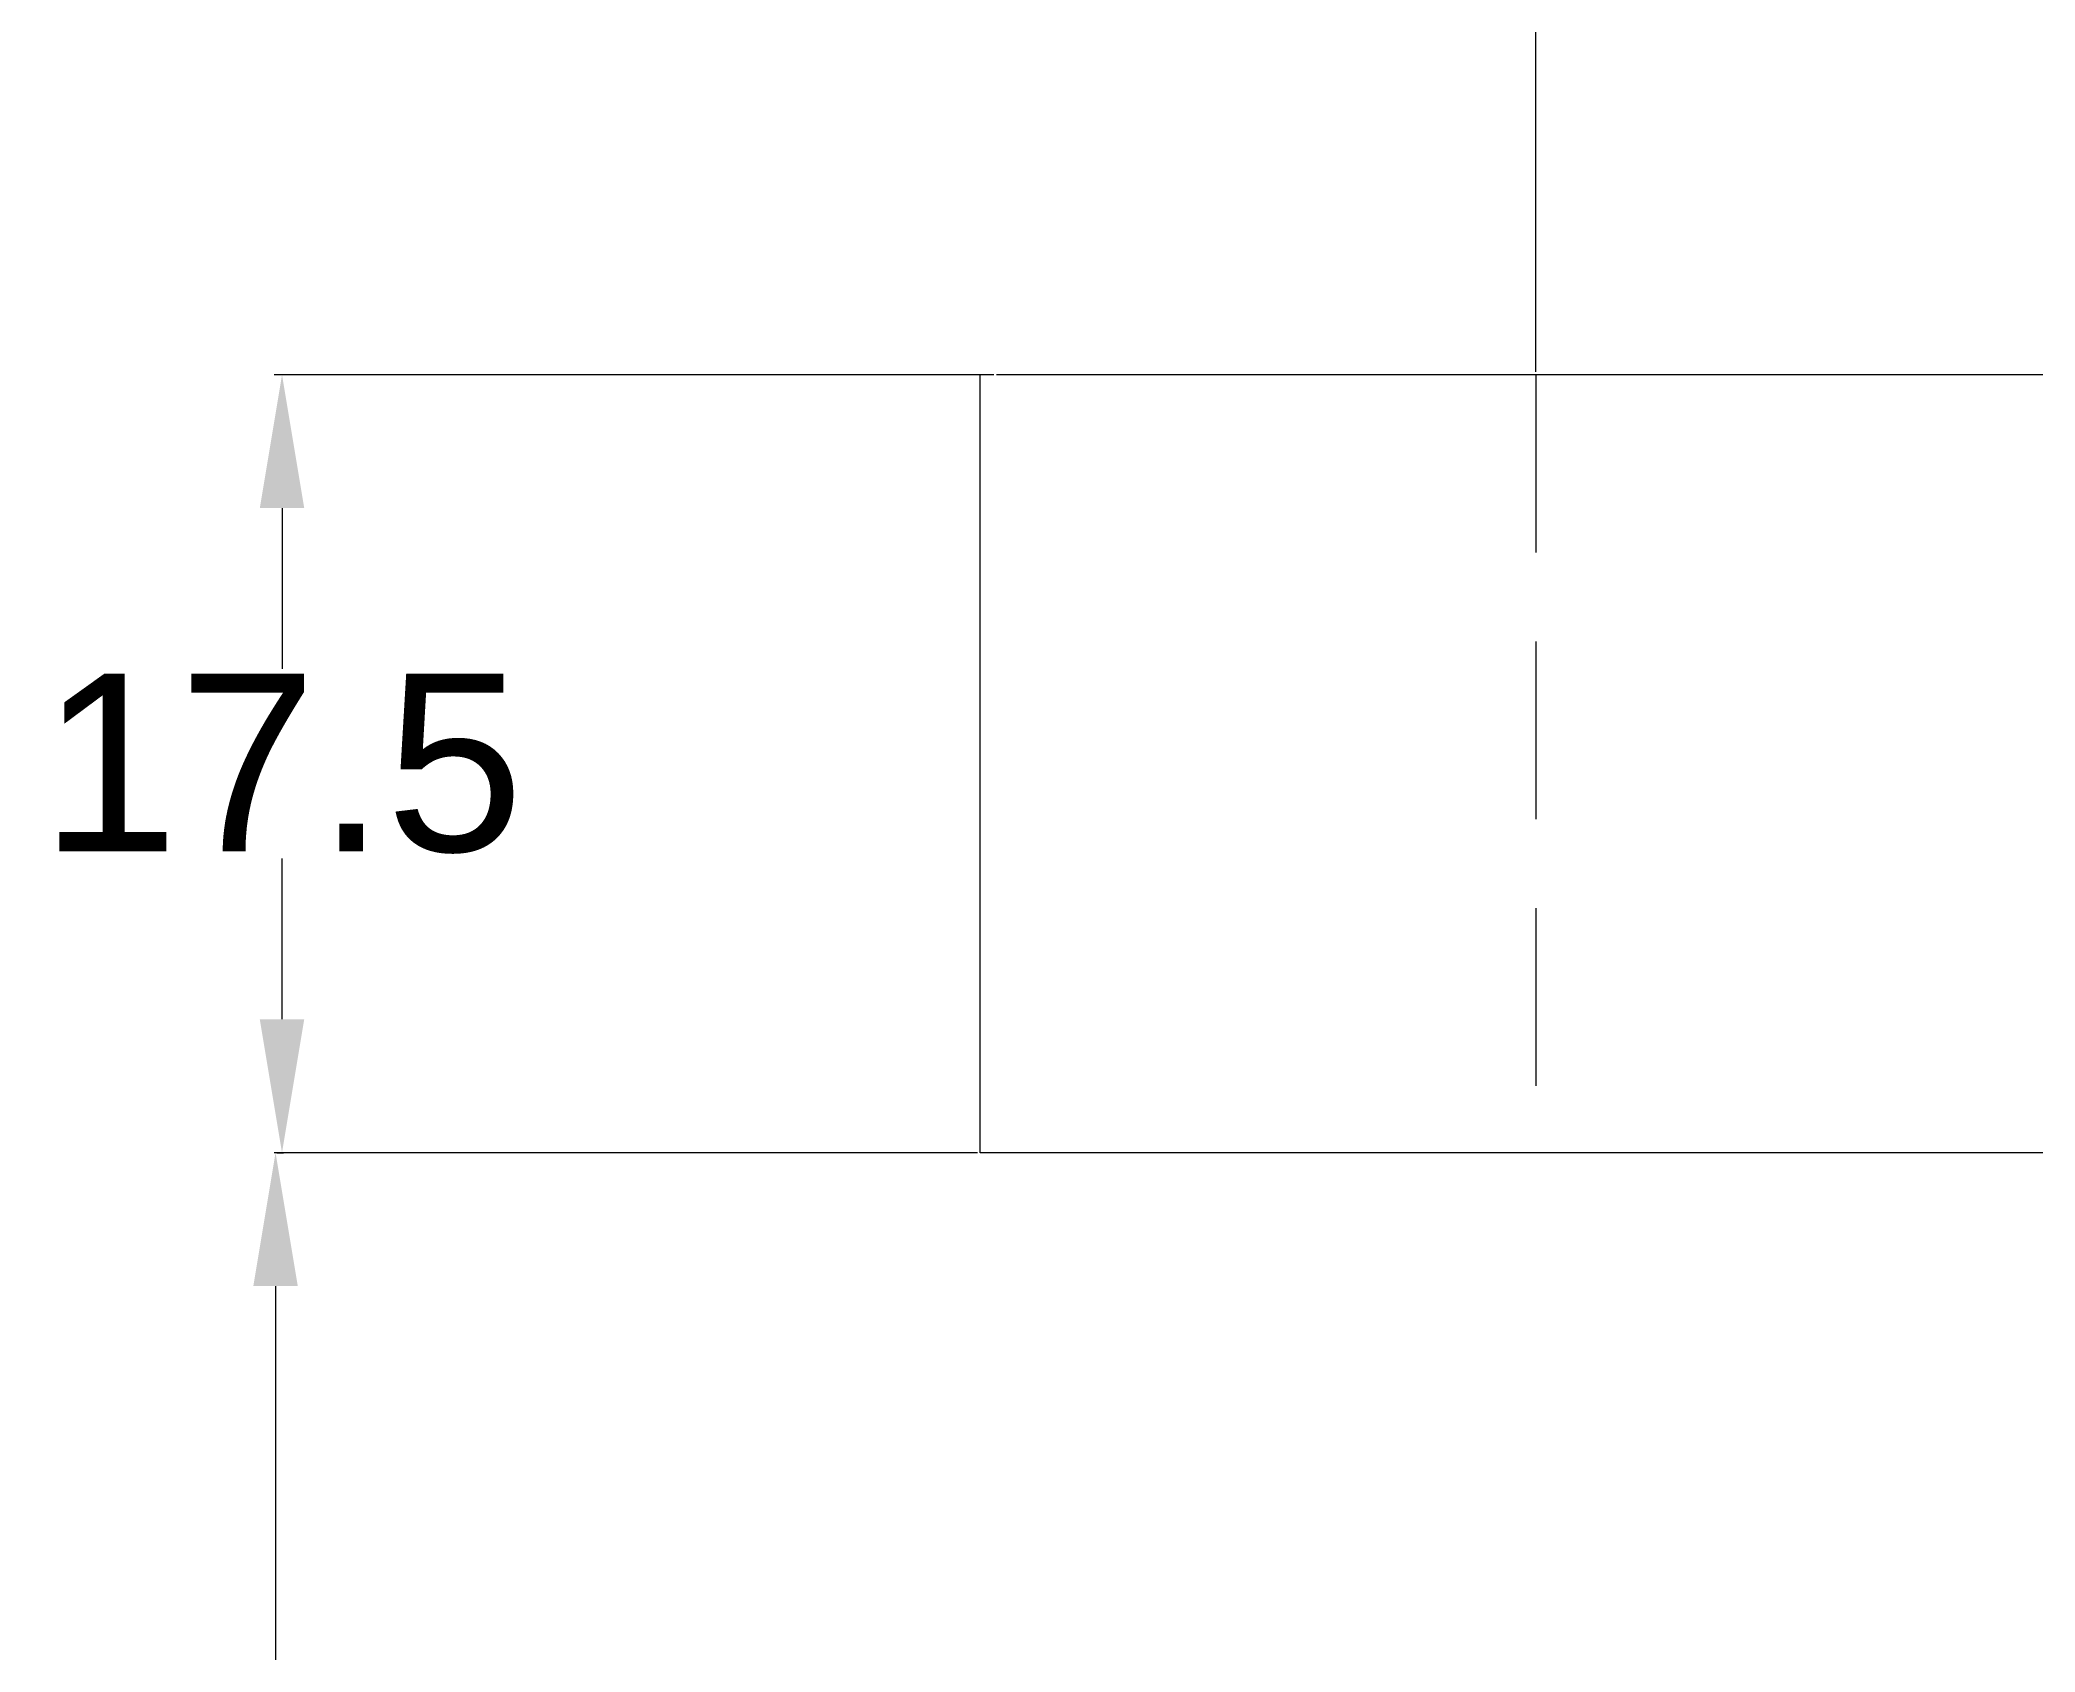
# Model space of a CAD drawing. Header units: millimetres. Extents: x 372 to 874, y 279 to 514.
# Drawn here: x 575.96 to 620.84, y 426.56 to 462.82 of the extents above; entities that cross this region are included whole.
import ezdxf

# ---------------------------------------------------------------- set-up
doc = ezdxf.new("R2010")
doc.units = ezdxf.units.MM
doc.header["$MEASUREMENT"] = 0
doc.linetypes.add('DASHED', pattern=[0.75, 0.5, -0.25])
doc.styles.get("Standard").update_dxf_attribs({"font": 'arial.ttf', "height": 4})
doc.dimstyles.get("Standard").update_dxf_attribs({"dimtxt": 0.18, "dimasz": 3, "dimexe": 0.18, "dimexo": 0.0625, "dimgap": 0.09, "dimtad": 0, "dimtih": 1, "dimtoh": 1, "dimdec": 1, "dimzin": 0, "dimdsep": 46, "dimtxsty": 'Standard', "dimcen": 0.09, "dimadec": 0, "dimazin": 0, "dimtfac": 1, "dimtdec": 1, "dimtofl": 0, "dimtmove": 0, "dimatfit": 3, "dimfxl": 1, "dimtolj": 1, "dimtzin": 0, "dimarcsym": 0})

# ---------------------------------------------------------------- blocks, each defined once
blk = doc.blocks.new('*D16')
at = {"color": 0, "lineweight": -2, "transparency": 16777216}
for p, q in [((597.421, 455.293), (581.229, 455.293)), ((581.409, 452.293), (581.409, 448.675)), ((581.409, 440.793), (581.409, 444.411)), ((597.051, 437.793), (581.229, 437.793))]:
    blk.add_line(p, q, dxfattribs=at)
at = {"color": 0, "transparency": 16777216}
for points in [[(580.909, 452.293), (581.909, 452.293), (581.409, 455.293)], [(580.909, 440.793), (581.909, 440.793), (581.409, 437.793)]]:
    blk.add_solid(points, dxfattribs=at)
at = {"layer": 'Defpoints', "color": 0, "transparency": 16777216}
for p in [(597.484, 455.293), (581.409, 437.793), (597.113, 437.793)]:
    blk.add_point(p, dxfattribs=at)
at = {"color": 0, "transparency": 16777216, "insert": (581.409, 446.543), "char_height": 4, "attachment_point": 5}
blk.add_mtext('\\A1;17.5', dxfattribs=at)
blk = doc.blocks.new('*D17')
at = {"color": 0, "lineweight": -2, "transparency": 16777216}
for p, q in [((581.291, 437.793), (581.444, 437.793)), ((581.264, 434.793), (581.264, 424.927)), ((581.264, 410.793), (581.264, 420.659)), ((597.051, 407.793), (581.084, 407.793))]:
    blk.add_line(p, q, dxfattribs=at)
at = {"color": 0, "transparency": 16777216}
for points in [[(580.764, 434.793), (581.764, 434.793), (581.264, 437.793)], [(580.764, 410.793), (581.764, 410.793), (581.264, 407.793)]]:
    blk.add_solid(points, dxfattribs=at)
at = {"layer": 'Defpoints', "color": 0, "transparency": 16777216}
for p in [(581.229, 437.793), (581.264, 407.793), (597.113, 407.793)]:
    blk.add_point(p, dxfattribs=at)
at = {"color": 0, "transparency": 16777216, "insert": (581.264, 422.793), "char_height": 4, "attachment_point": 5}
blk.add_mtext('\\A1;30.0', dxfattribs=at)
blk = doc.blocks.new('*D19')
at = {"color": 0, "lineweight": -2, "transparency": 16777216}
for p, q in [((609.613, 455.356), (609.613, 469.936)), ((634.613, 455.356), (634.613, 469.936)), ((612.613, 469.756), (616.801, 469.756)), ((631.613, 469.756), (627.426, 469.756))]:
    blk.add_line(p, q, dxfattribs=at)
at = {"color": 0, "transparency": 16777216}
for points in [[(612.613, 470.256), (612.613, 469.256), (609.613, 469.756)], [(631.613, 470.256), (631.613, 469.256), (634.613, 469.756)]]:
    blk.add_solid(points, dxfattribs=at)
at = {"layer": 'Defpoints', "color": 0, "transparency": 16777216}
for p in [(634.613, 469.756), (609.613, 455.293), (634.613, 455.293)]:
    blk.add_point(p, dxfattribs=at)
at = {"color": 0, "transparency": 16777216, "insert": (622.113, 469.756), "char_height": 4, "attachment_point": 5}
blk.add_mtext('\\A1;25.0', dxfattribs=at)

msp = doc.modelspace()

# ---------------------------------------------------------------- linework, layer by layer
for p, q in [((597.113, 437.793), (597.113, 455.293)), ((647.113, 455.293), (597.484, 455.293)), ((652.113, 437.793), (597.113, 437.793))]:
    msp.add_line(p, q)
at = {"linetype": 'DASHED', "ltscale": 8}
msp.add_line((609.613, 455.293), (609.613, 437.793), dxfattribs=at)

# ---------------------------------------------------------------- dimensions: what is measured, and where the dimension line sits
dim = msp.add_linear_dim(base=(634.613, 469.756), p1=(609.613, 455.293), p2=(634.613, 455.293), dimstyle='Standard')
dim.commit()
dim.dimension.update_dxf_attribs({"geometry": '*D19', "text_midpoint": (622.113, 469.756)})
dim = msp.add_linear_dim(base=(581.409, 437.793), p1=(597.484, 455.293), p2=(597.113, 437.793), angle=90, dimstyle='Standard')
dim.commit()
dim.dimension.update_dxf_attribs({"geometry": '*D16', "text_midpoint": (581.409, 446.543), "dimtype": 160})
dim = msp.add_linear_dim(base=(581.264, 407.793), p1=(581.229, 437.793), p2=(597.113, 407.793), angle=90, dimstyle='Standard')
dim.commit()
dim.dimension.update_dxf_attribs({"geometry": '*D17', "text_midpoint": (581.264, 422.793)})

doc.saveas('drawing.dxf')
